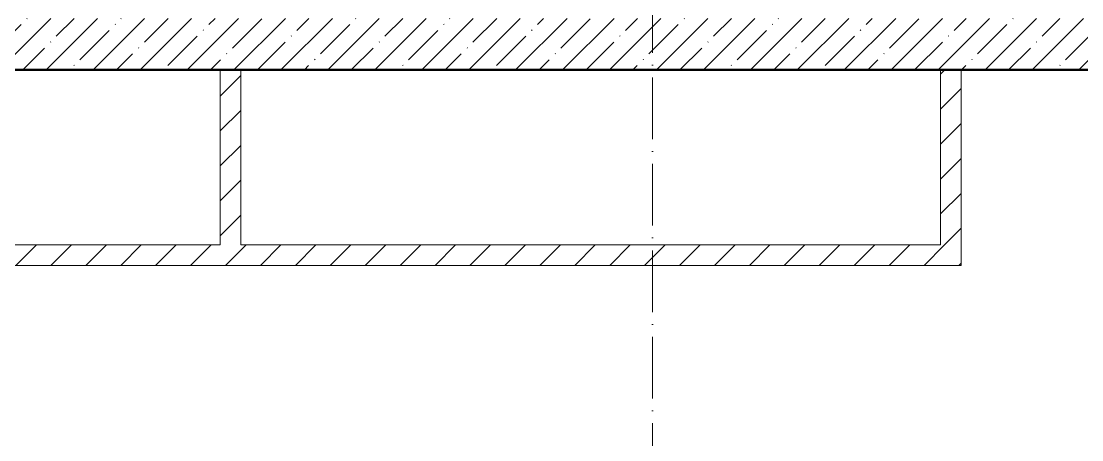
# Model space of a CAD drawing. Header units: millimetres. Extents: x -136833 to 49383, y -8033 to 344618.
# Drawn here: x -35509 to -30356, y 207915 to 209950 of the extents above; entities that cross this region are included whole.
import ezdxf

# ---------------------------------------------------------------- set-up
doc = ezdxf.new("R2010")
doc.units = ezdxf.units.MM
doc.linetypes.add('50_200_ШТРИХ_1Т_ш5_п1_п1_', pattern=[700, 500, -100, 0, -100])
for name, color, linetype, lineweight in [('A-WALL-____-MCUT-2', 7, 'Continuous', 50), ('A-WALL-____-PATT-1', 7, 'Continuous', 9), ('A-WALL-FNSH-MCUT-1', 7, 'Continuous', 9), ('S-GRID-____-OTLN-1', 7, '50_200_ШТРИХ_1Т_ш5_п1_п1_', 9)]:
    doc.layers.add(name, color=color, linetype=linetype, lineweight=lineweight)
pattern_1 = [(45, (-129942.25, 127932.03), (-84.85281, 84.85281), [])]

msp = doc.modelspace()

# ---------------------------------------------------------------- hatches: boundary and pattern name
at = {"layer": 'A-WALL-____-PATT-1'}
h = msp.add_hatch(dxfattribs=at)
h.set_pattern_fill('FP_12', color=256, style=0, pattern_type=2)
h.set_pattern_definition([(45, (-129942.25, 127932.03), (-114.04925, 114.04925), []), (45, (-129828.2, 127932.03), (-114.04925, 114.04925), [201.612, -40.322, 3.353, -36.97])])
h.paths.add_polyline_path([(-29192.3, 209713.1), (-29192.3, 209963.1), (-36192.3, 209963.1), (-36192.3, 209713.1), (-30978.3, 209713.1)], flags=0)
h = msp.add_hatch(dxfattribs=at)
h.set_pattern_fill('FP_7', color=256, style=0, pattern_type=2)
h.set_pattern_definition(pattern_1)
h.paths.add_polyline_path([(-34442.3, 208863.1), (-34442.3, 209713.1), (-34542.3, 209713.1), (-34542.3, 208863.1), (-34513.2, 208863.1)], flags=0)
h = msp.add_hatch(dxfattribs=at)
h.set_pattern_fill('FP_7', color=256, style=0, pattern_type=2)
h.set_pattern_definition(pattern_1)
h.paths.add_polyline_path([(-31042.3, 208863.1), (-30942.3, 208863.1), (-30942.3, 209713.1), (-31042.3, 209713.1)], flags=0)
h = msp.add_hatch(dxfattribs=at)
h.set_pattern_fill('FP_7', color=256, style=0, pattern_type=2)
h.set_pattern_definition(pattern_1)
h.paths.add_polyline_path([(-30942.3, 208763.1), (-30942.3, 208863.1), (-35992.3, 208863.1), (-35992.3, 208763.1), (-30978.3, 208763.1)], flags=0)

# ---------------------------------------------------------------- linework, layer by layer
at = {"layer": 'A-WALL-____-MCUT-2'}
msp.add_line((-36192.3, 209713.1), (-29192.3, 209713.1), dxfattribs=at)
at = {"layer": 'A-WALL-FNSH-MCUT-1'}
for p, q in [((-34542.3, 209713.1), (-34542.3, 208863.1)), ((-34442.3, 208863.1), (-34442.3, 209713.1)), ((-31042.3, 209713.1), (-31042.3, 208863.1)), ((-30942.3, 209713.1), (-31042.3, 209713.1)), ((-30942.3, 208763.1), (-30942.3, 209713.1)), ((-34542.3, 208863.1), (-36592.3, 208863.1)), ((-31042.3, 208863.1), (-34442.3, 208863.1)), ((-37492.3, 208763.1), (-30942.3, 208763.1))]:
    msp.add_line(p, q, dxfattribs=at)
at = {"layer": 'S-GRID-____-OTLN-1', "color": 251, "ltscale": 0.6, "true_color": 0x636466}
msp.add_line((-32442.3, 177448.7), (-32442.3, 218824.9), dxfattribs=at)

doc.saveas('drawing.dxf')
